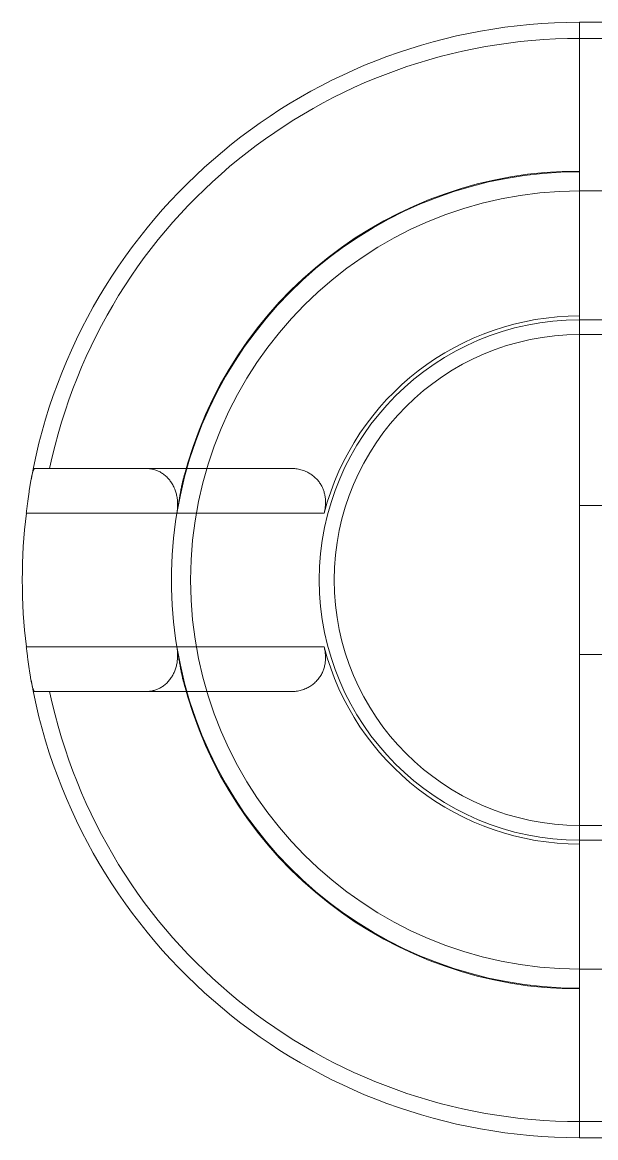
# Model space of a CAD drawing. Header units: millimetres. Extents: x -6 to 421, y -3 to 294.
# Drawn here: x 62.9 to 88.6, y 200.7 to 250.7 of the extents above; entities that cross this region are included whole.
import ezdxf

# ---------------------------------------------------------------- set-up
doc = ezdxf.new("R2010")
doc.units = ezdxf.units.MM

msp = doc.modelspace()

# ---------------------------------------------------------------- linework, layer by layer
at = {"color": 7, "linetype": 'Continuous', "lineweight": 15}
for p, q in [((207.904, 250.66), (87.904, 250.66)), ((87.904, 237.327), (87.904, 250.66)), ((87.904, 201.381), (87.904, 249.939)), ((207.904, 249.939), (87.904, 249.939)), ((87.904, 243.96), (87.904, 243.993)), ((87.904, 243.993), (87.904, 237.497)), ((87.904, 243.96), (87.904, 228.993)), ((87.904, 237.327), (87.904, 243.1)), ((207.904, 243.1), (87.904, 243.1)), ((87.904, 237.497), (87.904, 228.993)), ((207.904, 237.327), (87.904, 237.327)), ((87.904, 236.66), (87.904, 214.66)), ((207.904, 236.66), (87.904, 236.66)), ((63.477, 230.66), (70.316, 230.66)), ((64.145, 230.66), (68.467, 230.66)), ((68.467, 230.66), (74.977, 230.66)), ((74.977, 230.66), (70.316, 230.66)), ((63.101, 228.66), (69.851, 228.66)), ((69.854, 228.66), (76.453, 228.66)), ((87.904, 228.993), (135.904, 228.993)), ((87.904, 228.993), (94.237, 228.993)), ((63.101, 222.66), (69.851, 222.66)), ((69.854, 222.66), (76.453, 222.66)), ((135.904, 222.327), (87.904, 222.327)), ((87.904, 222.327), (87.904, 213.823)), ((94.237, 222.327), (87.904, 222.327)), ((87.904, 222.327), (87.904, 207.36)), ((63.477, 220.66), (70.316, 220.66)), ((68.467, 220.66), (64.145, 220.66)), ((68.467, 220.66), (74.977, 220.66)), ((70.316, 220.66), (74.977, 220.66)), ((207.904, 214.66), (87.904, 214.66)), ((207.904, 213.993), (87.904, 213.993)), ((87.904, 213.993), (87.904, 200.66)), ((87.904, 213.993), (87.904, 208.22)), ((87.904, 207.327), (87.904, 213.823)), ((207.904, 208.22), (87.904, 208.22)), ((87.904, 207.36), (87.904, 207.327)), ((207.904, 201.381), (87.904, 201.381)), ((87.904, 200.66), (207.904, 200.66))]:
    msp.add_line(p, q, dxfattribs=at)
for radius, start, end in [(25, 90, 169.6529), (24.279, 90, 168.1156), (18.3, 90, 170.5646), (18.333, 90, 165.8212), (17.44, 90, 270), (11.667, 90, 270), (11.667, 90, 270), (11.837, 90, 165.3185), (11, 90, 270), (24.983, 173.1033, 186.8967), (18.297, 170.5631, 189.4369), (18.3, 189.4354, 270), (11.837, 194.6815, 270), (25, 190.3474, 270), (18.333, 194.1788, 270), (24.279, 191.8844, 270)]:
    msp.add_arc((87.904, 225.66), radius, start, end, dxfattribs=at)
for points, knots in [([(63.101, 228.66), (63.106, 228.698), (63.115, 228.773), (63.129, 228.886), (63.143, 228.998), (63.157, 229.11), (63.171, 229.219), (63.186, 229.327), (63.2, 229.433), (63.214, 229.536), (63.228, 229.636), (63.243, 229.734), (63.257, 229.828), (63.271, 229.918), (63.285, 230.004), (63.299, 230.086), (63.313, 230.163), (63.326, 230.236), (63.34, 230.303), (63.354, 230.365), (63.367, 230.421), (63.38, 230.472), (63.393, 230.517), (63.406, 230.557), (63.419, 230.59), (63.432, 230.616), (63.444, 230.636), (63.455, 230.65), (63.466, 230.658), (63.473, 230.659), (63.477, 230.66)], [0, 0, 0, 0, 0.035997, 0.072108, 0.108276, 0.144445, 0.180556, 0.216553, 0.25255, 0.28866, 0.324827, 0.360995, 0.397105, 0.433101, 0.469106, 0.505224, 0.5414, 0.577577, 0.613695, 0.649699, 0.68567, 0.721755, 0.757898, 0.794041, 0.830126, 0.866097, 0.899549, 0.933048, 0.966547, 1, 1, 1, 1]), ([(63.477, 230.66), (63.486, 230.66), (63.503, 230.66), (63.535, 230.66), (63.568, 230.66), (63.601, 230.66), (63.633, 230.66), (63.668, 230.66), (63.71, 230.66), (63.76, 230.66), (63.819, 230.66), (63.88, 230.66), (63.942, 230.66), (64.006, 230.66), (64.073, 230.66), (64.121, 230.66), (64.145, 230.66)], [0, 0, 0, 0, 0.079036, 0.158079, 0.237115, 0.29651, 0.355904, 0.415068, 0.474232, 0.554262, 0.634298, 0.714327, 0.785706, 0.857083, 0.928541, 1, 1, 1, 1]), ([(68.467, 230.66), (68.503, 230.659), (68.573, 230.657), (68.679, 230.644), (68.775, 230.625), (68.863, 230.601), (68.941, 230.573), (69.018, 230.541), (69.096, 230.502), (69.173, 230.457), (69.249, 230.405), (69.323, 230.347), (69.395, 230.283), (69.464, 230.212), (69.527, 230.136), (69.586, 230.056), (69.64, 229.973), (69.689, 229.883), (69.735, 229.788), (69.773, 229.693), (69.804, 229.599), (69.829, 229.507), (69.85, 229.411), (69.867, 229.313), (69.878, 229.211), (69.885, 229.104), (69.886, 228.994), (69.881, 228.882), (69.871, 228.771), (69.86, 228.697), (69.854, 228.66)], [0, 0, 0, 0, 0.04714, 0.09431, 0.141447, 0.17771, 0.214004, 0.250295, 0.286553, 0.324588, 0.362739, 0.400931, 0.439103, 0.477206, 0.515209, 0.550578, 0.586063, 0.621567, 0.657014, 0.692351, 0.722167, 0.752084, 0.782027, 0.811926, 0.841726, 0.87329, 0.904986, 0.93673, 0.968432, 1, 1, 1, 1]), ([(70.316, 230.66), (70.313, 230.659), (70.307, 230.658), (70.297, 230.648), (70.286, 230.633), (70.274, 230.611), (70.261, 230.583), (70.247, 230.549), (70.232, 230.509), (70.217, 230.464), (70.201, 230.413), (70.184, 230.357), (70.167, 230.294), (70.148, 230.226), (70.135, 230.176), (70.129, 230.151)], [0, 0, 0, 0, 0.075549, 0.151157, 0.226707, 0.304476, 0.382308, 0.460077, 0.535616, 0.611212, 0.686751, 0.764432, 0.842176, 0.919858, 1, 1, 1, 1]), ([(76.453, 228.66), (76.461, 228.691), (76.476, 228.752), (76.494, 228.846), (76.507, 228.94), (76.515, 229.034), (76.519, 229.128), (76.517, 229.22), (76.511, 229.311), (76.499, 229.4), (76.483, 229.487), (76.463, 229.571), (76.438, 229.651), (76.41, 229.728), (76.379, 229.801), (76.344, 229.872), (76.302, 229.945), (76.253, 230.02), (76.197, 230.096), (76.136, 230.166), (76.073, 230.232), (76.007, 230.292), (75.937, 230.348), (75.865, 230.399), (75.789, 230.446), (75.712, 230.488), (75.623, 230.53), (75.523, 230.569), (75.411, 230.604), (75.3, 230.63), (75.191, 230.647), (75.084, 230.658), (75.012, 230.659), (74.977, 230.66)], [0, 0, 0, 0, 0.026227, 0.052546, 0.07889, 0.105195, 0.131411, 0.157662, 0.184004, 0.210384, 0.236738, 0.262999, 0.288745, 0.314553, 0.340392, 0.366218, 0.391981, 0.424932, 0.45797, 0.491075, 0.524203, 0.557298, 0.590286, 0.62467, 0.659085, 0.693505, 0.727894, 0.775028, 0.822194, 0.869333, 0.912881, 0.95645, 1, 1, 1, 1]), ([(70.129, 230.151), (70.123, 230.125), (70.11, 230.074), (70.091, 229.992), (70.073, 229.906), (70.054, 229.814), (70.035, 229.718), (70.017, 229.619), (69.998, 229.517), (69.98, 229.414), (69.961, 229.308), (69.942, 229.199), (69.923, 229.086), (69.906, 228.985), (69.891, 228.895), (69.878, 228.817), (69.865, 228.739), (69.856, 228.686), (69.851, 228.66)], [0, 0, 0, 0, 0.066779, 0.13361, 0.200389, 0.269107, 0.337883, 0.406602, 0.473381, 0.540212, 0.606992, 0.675712, 0.744489, 0.813209, 0.859767, 0.906324, 0.953162, 1, 1, 1, 1]), ([(63.477, 220.66), (63.473, 220.66), (63.465, 220.662), (63.453, 220.672), (63.441, 220.688), (63.428, 220.71), (63.416, 220.738), (63.403, 220.773), (63.39, 220.814), (63.377, 220.86), (63.363, 220.913), (63.35, 220.97), (63.336, 221.034), (63.323, 221.102), (63.309, 221.175), (63.295, 221.254), (63.281, 221.337), (63.267, 221.424), (63.253, 221.515), (63.239, 221.609), (63.225, 221.707), (63.211, 221.808), (63.197, 221.912), (63.182, 222.018), (63.168, 222.127), (63.154, 222.234), (63.141, 222.341), (63.127, 222.447), (63.114, 222.553), (63.106, 222.624), (63.101, 222.66)], [0, 0, 0, 0, 0.035874, 0.071862, 0.107907, 0.143953, 0.179941, 0.215816, 0.251687, 0.287671, 0.323712, 0.359753, 0.395738, 0.431609, 0.467544, 0.503592, 0.539697, 0.575802, 0.611851, 0.647786, 0.683769, 0.719866, 0.756021, 0.792176, 0.828273, 0.864256, 0.898169, 0.932128, 0.966088, 1, 1, 1, 1]), ([(69.854, 222.66), (69.86, 222.626), (69.87, 222.557), (69.88, 222.454), (69.885, 222.351), (69.886, 222.249), (69.881, 222.148), (69.872, 222.049), (69.858, 221.952), (69.84, 221.857), (69.817, 221.766), (69.79, 221.677), (69.759, 221.591), (69.724, 221.508), (69.685, 221.429), (69.644, 221.355), (69.596, 221.278), (69.541, 221.201), (69.479, 221.125), (69.413, 221.055), (69.345, 220.991), (69.274, 220.933), (69.202, 220.881), (69.129, 220.836), (69.056, 220.797), (68.982, 220.763), (68.905, 220.733), (68.827, 220.709), (68.748, 220.689), (68.668, 220.674), (68.594, 220.665), (68.527, 220.661), (68.487, 220.66), (68.467, 220.66)], [0, 0, 0, 0, 0.029179, 0.058462, 0.087779, 0.117058, 0.146232, 0.175379, 0.204621, 0.233903, 0.263161, 0.292322, 0.321934, 0.351616, 0.381333, 0.411035, 0.440664, 0.477361, 0.514158, 0.551027, 0.587918, 0.624767, 0.661497, 0.696652, 0.731839, 0.76703, 0.802189, 0.838352, 0.874545, 0.910739, 0.946905, 0.973452, 1, 1, 1, 1]), ([(69.851, 222.66), (69.858, 222.622), (69.87, 222.547), (69.889, 222.436), (69.908, 222.323), (69.927, 222.211), (69.946, 222.099), (69.965, 221.99), (69.983, 221.884), (70.002, 221.782), (70.02, 221.681), (70.039, 221.583), (70.058, 221.487), (70.075, 221.405), (70.09, 221.336), (70.103, 221.278), (70.116, 221.222), (70.125, 221.187), (70.129, 221.169)], [0, 0, 0, 0, 0.06678, 0.133613, 0.200393, 0.269114, 0.33789, 0.406609, 0.473391, 0.540223, 0.607005, 0.675728, 0.744508, 0.813231, 0.859783, 0.906335, 0.953167, 1, 1, 1, 1]), ([(74.977, 220.66), (75.015, 220.661), (75.091, 220.662), (75.205, 220.674), (75.319, 220.693), (75.431, 220.721), (75.541, 220.757), (75.642, 220.798), (75.735, 220.843), (75.82, 220.892), (75.902, 220.946), (75.982, 221.007), (76.059, 221.074), (76.129, 221.145), (76.193, 221.219), (76.251, 221.296), (76.304, 221.378), (76.353, 221.465), (76.394, 221.552), (76.428, 221.638), (76.455, 221.721), (76.477, 221.806), (76.495, 221.895), (76.508, 221.986), (76.516, 222.08), (76.519, 222.175), (76.516, 222.272), (76.508, 222.37), (76.495, 222.467), (76.477, 222.564), (76.461, 222.628), (76.453, 222.66)], [0, 0, 0, 0, 0.046404, 0.092925, 0.139492, 0.186045, 0.232534, 0.278919, 0.316777, 0.354745, 0.392749, 0.43073, 0.468643, 0.506466, 0.539887, 0.573414, 0.606954, 0.640437, 0.673822, 0.700895, 0.728059, 0.755242, 0.782384, 0.809438, 0.836608, 0.863884, 0.891198, 0.918478, 0.945651, 0.972825, 1, 1, 1, 1]), ([(70.129, 221.169), (70.135, 221.145), (70.147, 221.097), (70.165, 221.03), (70.183, 220.967), (70.2, 220.91), (70.217, 220.857), (70.232, 220.811), (70.247, 220.771), (70.261, 220.737), (70.274, 220.709), (70.286, 220.686), (70.298, 220.671), (70.307, 220.661), (70.313, 220.66), (70.316, 220.66)], [0, 0, 0, 0, 0.076355, 0.152766, 0.229121, 0.307669, 0.38628, 0.464827, 0.541192, 0.617617, 0.693981, 0.772618, 0.851321, 0.929957, 1, 1, 1, 1]), ([(64.145, 220.66), (64.116, 220.66), (64.057, 220.66), (63.976, 220.66), (63.9, 220.66), (63.829, 220.66), (63.763, 220.66), (63.705, 220.66), (63.655, 220.66), (63.61, 220.66), (63.57, 220.66), (63.535, 220.66), (63.503, 220.66), (63.486, 220.66), (63.477, 220.66)], [0, 0, 0, 0, 0.087976, 0.175962, 0.263938, 0.352253, 0.440578, 0.528894, 0.607289, 0.685691, 0.764086, 0.842722, 0.921364, 1, 1, 1, 1])]:
    msp.add_open_spline(points, degree=3, knots=knots, dxfattribs=at)

doc.saveas('drawing.dxf')
